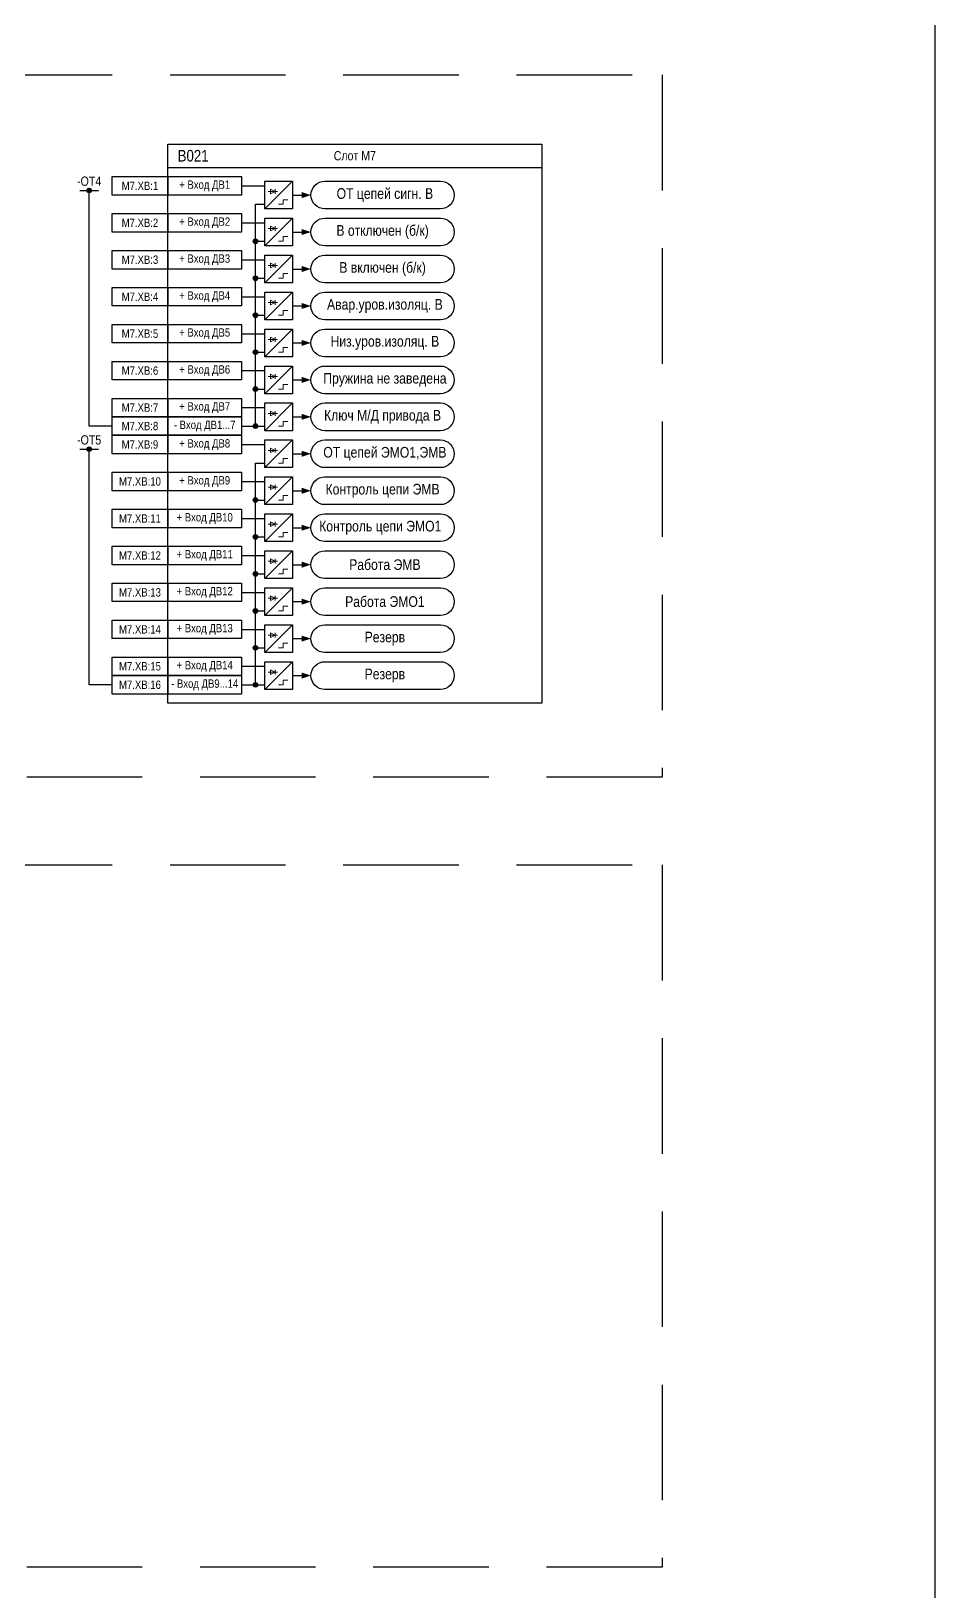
# Model space of a CAD drawing. Header units: millimetres. Extents: x 1491 to 6632, y -558 to 938.
# Drawn here: x 5963.5 to 6159, y -57.3 to 280.5 of the extents above; entities that cross this region are included whole.
import ezdxf

# ---------------------------------------------------------------- set-up
doc = ezdxf.new("R2010")
doc.units = ezdxf.units.MM
doc.linetypes.add('штриховая2', pattern=[0.375, 0.25, -0.125])
doc.layers.add('_ОРЗ_0.3', color=7, linetype='Continuous', lineweight=30)
doc.layers.add('TEXT', color=7, linetype='Continuous', lineweight=25)
doc.layers.add('Основная', color=7, linetype='Continuous')
doc.styles.add('1.8_Gost_RD', font='ARIALN.TTF', dxfattribs={"height": 1.8})
doc.styles.add('2.5_Gost_RD', font='ARIALN.TTF', dxfattribs={"height": 2.5})

# ---------------------------------------------------------------- blocks, each defined once
blk = doc.blocks.new('Точка')
at = {"ltscale": 100}
h = blk.add_hatch(color=256, dxfattribs=at)
h.dxf.hatch_style = 1
edge = h.paths.add_edge_path()
edge.add_arc((0, 0), 0.5, 0, 360)
blk.add_circle((0, 0), 0.5, dxfattribs=at)
blk = doc.blocks.new('*U135')
at = {"ltscale": 0.25}
blk.add_line((0, 0), (3, 0), dxfattribs=at)
blk.add_lwpolyline([(2, 0, 1.3, 0, 0), (4, 0, 0, 0, 0)], format="xyseb", dxfattribs=at)
blk = doc.blocks.new('*U136')
at = {"ltscale": 0.25}
blk.add_line((0, 0), (3, 0), dxfattribs=at)
blk.add_lwpolyline([(2, 0, 1.3, 0, 0), (4, 0, 0, 0, 0)], format="xyseb", dxfattribs=at)
blk = doc.blocks.new('*U137')
at = {"ltscale": 0.25}
blk.add_line((0, 0), (3, 0), dxfattribs=at)
blk.add_lwpolyline([(2, 0, 1.3, 0, 0), (4, 0, 0, 0, 0)], format="xyseb", dxfattribs=at)
blk = doc.blocks.new('*U138')
at = {"ltscale": 0.25}
blk.add_line((0, 0), (3, 0), dxfattribs=at)
blk.add_lwpolyline([(2, 0, 1.3, 0, 0), (4, 0, 0, 0, 0)], format="xyseb", dxfattribs=at)
blk = doc.blocks.new('*U139')
at = {"ltscale": 0.25}
blk.add_line((0, 0), (3, 0), dxfattribs=at)
blk.add_lwpolyline([(2, 0, 1.3, 0, 0), (4, 0, 0, 0, 0)], format="xyseb", dxfattribs=at)
blk = doc.blocks.new('*U140')
at = {"ltscale": 0.25}
blk.add_line((0, 0), (3, 0), dxfattribs=at)
blk.add_lwpolyline([(2, 0, 1.3, 0, 0), (4, 0, 0, 0, 0)], format="xyseb", dxfattribs=at)
blk = doc.blocks.new('*U141')
at = {"ltscale": 0.25}
blk.add_line((0, 0), (3, 0), dxfattribs=at)
blk.add_lwpolyline([(2, 0, 1.3, 0, 0), (4, 0, 0, 0, 0)], format="xyseb", dxfattribs=at)
blk = doc.blocks.new('*U142')
at = {"ltscale": 0.25}
blk.add_line((0, 0), (3, 0), dxfattribs=at)
blk.add_lwpolyline([(2, 0, 1.3, 0, 0), (4, 0, 0, 0, 0)], format="xyseb", dxfattribs=at)
blk = doc.blocks.new('*U143')
at = {"ltscale": 0.25}
blk.add_line((0, 0), (3, 0), dxfattribs=at)
blk.add_lwpolyline([(2, 0, 1.3, 0, 0), (4, 0, 0, 0, 0)], format="xyseb", dxfattribs=at)
blk = doc.blocks.new('*U144')
at = {"ltscale": 0.25}
blk.add_line((0, 0), (3, 0), dxfattribs=at)
blk.add_lwpolyline([(2, 0, 1.3, 0, 0), (4, 0, 0, 0, 0)], format="xyseb", dxfattribs=at)
blk = doc.blocks.new('*U145')
at = {"ltscale": 0.25}
blk.add_line((0, 0), (3, 0), dxfattribs=at)
blk.add_lwpolyline([(2, 0, 1.3, 0, 0), (4, 0, 0, 0, 0)], format="xyseb", dxfattribs=at)
blk = doc.blocks.new('*U132')
at = {"ltscale": 0.25}
blk.add_line((0, 0), (3, 0), dxfattribs=at)
blk.add_lwpolyline([(2, 0, 1.3, 0, 0), (4, 0, 0, 0, 0)], format="xyseb", dxfattribs=at)
blk = doc.blocks.new('*U133')
at = {"ltscale": 0.25}
blk.add_line((0, 0), (3, 0), dxfattribs=at)
blk.add_lwpolyline([(2, 0, 1.3, 0, 0), (4, 0, 0, 0, 0)], format="xyseb", dxfattribs=at)
blk = doc.blocks.new('*U134')
at = {"ltscale": 0.25}
blk.add_line((0, 0), (3, 0), dxfattribs=at)
blk.add_lwpolyline([(2, 0, 1.3, 0, 0), (4, 0, 0, 0, 0)], format="xyseb", dxfattribs=at)

msp = doc.modelspace()

# ---------------------------------------------------------------- linework, layer by layer
at = {"ltscale": 100}
for p, q in [((5974, 246), (5978, 246)), ((5976, 195), (5976, 246)), ((5981, 195), (5976, 195)), ((5974, 190), (5978, 190)), ((5976, 139), (5976, 190)), ((5981, 139), (5976, 139))]:
    msp.add_line(p, q, dxfattribs=at)
at = {"lineweight": 13, "ltscale": 0.25}
for p, q in [((6016.25, 246.25), (6016.25, 245.25)), ((6016.25, 238.25), (6016.25, 237.25)), ((6016.25, 230.25), (6016.25, 229.25)), ((6016.25, 222.25), (6016.25, 221.25)), ((6016.25, 214.25), (6016.25, 213.25)), ((6016.25, 206.25), (6016.25, 205.25)), ((6016.25, 198.25), (6016.25, 197.25)), ((6016.25, 190.25), (6016.25, 189.25)), ((6016.25, 182.25), (6016.25, 181.25)), ((6016.25, 174.25), (6016.25, 173.25)), ((6016.25, 166.25), (6016.25, 165.25)), ((6016.25, 158.25), (6016.25, 157.25)), ((6016.25, 150.25), (6016.25, 149.25)), ((6016.25, 142.25), (6016.25, 141.25))]:
    msp.add_line(p, q, dxfattribs=at)
at = {"ltscale": 100}
for points in [[(5169, 696), (6159, 696), (6159, -251), (5169, -251)], [(5981, 249), (5993, 249), (5993, 245), (5981, 245)], [(5993, 249), (6009, 249), (6009, 245), (5993, 245)], [(5981, 241), (5993, 241), (5993, 237), (5981, 237)], [(5993, 241), (6009, 241), (6009, 237), (5993, 237)], [(5981, 233), (5993, 233), (5993, 229), (5981, 229)], [(5993, 233), (6009, 233), (6009, 229), (5993, 229)], [(5981, 225), (5993, 225), (5993, 221), (5981, 221)], [(5993, 225), (6009, 225), (6009, 221), (5993, 221)], [(5981, 217), (5993, 217), (5993, 213), (5981, 213)], [(5993, 217), (6009, 217), (6009, 213), (5993, 213)], [(5981, 209), (5993, 209), (5993, 205), (5981, 205)], [(5993, 209), (6009, 209), (6009, 205), (5993, 205)], [(5981, 201), (5993, 201), (5993, 197), (5981, 197)], [(5993, 201), (6009, 201), (6009, 197), (5993, 197)], [(5981, 197), (5993, 197), (5993, 193), (5981, 193)], [(5993, 197), (6009, 197), (6009, 193), (5993, 193)], [(5981, 193), (5993, 193), (5993, 189), (5981, 189)], [(5993, 193), (6009, 193), (6009, 189), (5993, 189)], [(5981, 185), (5993, 185), (5993, 181), (5981, 181)], [(5993, 185), (6009, 185), (6009, 181), (5993, 181)], [(5981, 177), (5993, 177), (5993, 173), (5981, 173)], [(5993, 177), (6009, 177), (6009, 173), (5993, 173)], [(5981, 169), (5993, 169), (5993, 165), (5981, 165)], [(5993, 169), (6009, 169), (6009, 165), (5993, 165)], [(5981, 161), (5993, 161), (5993, 157), (5981, 157)], [(5993, 161), (6009, 161), (6009, 157), (5993, 157)], [(5981, 153), (5993, 153), (5993, 149), (5981, 149)], [(5993, 153), (6009, 153), (6009, 149), (5993, 149)], [(5981, 145), (5993, 145), (5993, 141), (5981, 141)], [(5993, 145), (6009, 145), (6009, 141), (5993, 141)], [(5981, 141), (5993, 141), (5993, 137), (5981, 137)], [(5993, 141), (6009, 141), (6009, 137), (5993, 137)]]:
    msp.add_lwpolyline(points, close=True, dxfattribs=at)
at = {"color": 6, "linetype": 'штриховая2', "ltscale": 100}
for points in [[(5731, 271), (6100, 271), (6100, 119), (5731, 119)], [(5731, 100), (6100, 100), (6100, -52), (5731, -52)]]:
    msp.add_lwpolyline(points, close=True, dxfattribs=at)
at = {"ltscale": 100}
for points in [[(5993, 251), (6074, 251)], [(6012, 195), (6012, 243)], [(6012, 139), (6012, 187)]]:
    msp.add_lwpolyline(points, dxfattribs=at)
for points in [[(6014, 248), (6020, 248), (6020, 242), (6014, 242)], [(6014, 240), (6020, 240), (6020, 234), (6014, 234)], [(6014, 232), (6020, 232), (6020, 226), (6014, 226)], [(6014, 224), (6020, 224), (6020, 218), (6014, 218)], [(6014, 216), (6020, 216), (6020, 210), (6014, 210)], [(6014, 208), (6020, 208), (6020, 202), (6014, 202)], [(6014, 200), (6020, 200), (6020, 194), (6014, 194)], [(6014, 192), (6020, 192), (6020, 186), (6014, 186)], [(6014, 184), (6020, 184), (6020, 178), (6014, 178)], [(6014, 176), (6020, 176), (6020, 170), (6014, 170)], [(6014, 168), (6020, 168), (6020, 162), (6014, 162)], [(6014, 160), (6020, 160), (6020, 154), (6014, 154)], [(6014, 152), (6020, 152), (6020, 146), (6014, 146)], [(6014, 144), (6020, 144), (6020, 138), (6014, 138)]]:
    msp.add_lwpolyline(points, close=True)
at = {"lineweight": 13, "flags": 128}
for points in [[(6015.5, 246.5, 0, 0, 0), (6015.5, 247, 0.25, 0, 0), (6015.5, 247.5, 0, 0, 0)], [(6016, 246.5, 0, 0, 0), (6016, 247, 0.25, 0, 0), (6016, 247.5, 0, 0, 0)], [(6015.5, 238.5, 0, 0, 0), (6015.5, 239, 0.25, 0, 0), (6015.5, 239.5, 0, 0, 0)], [(6016, 238.5, 0, 0, 0), (6016, 239, 0.25, 0, 0), (6016, 239.5, 0, 0, 0)], [(6015.5, 230.5, 0, 0, 0), (6015.5, 231, 0.25, 0, 0), (6015.5, 231.5, 0, 0, 0)], [(6016, 230.5, 0, 0, 0), (6016, 231, 0.25, 0, 0), (6016, 231.5, 0, 0, 0)], [(6015.5, 222.5, 0, 0, 0), (6015.5, 223, 0.25, 0, 0), (6015.5, 223.5, 0, 0, 0)], [(6016, 222.5, 0, 0, 0), (6016, 223, 0.25, 0, 0), (6016, 223.5, 0, 0, 0)], [(6015.5, 214.5, 0, 0, 0), (6015.5, 215, 0.25, 0, 0), (6015.5, 215.5, 0, 0, 0)], [(6016, 214.5, 0, 0, 0), (6016, 215, 0.25, 0, 0), (6016, 215.5, 0, 0, 0)], [(6015.5, 206.5, 0, 0, 0), (6015.5, 207, 0.25, 0, 0), (6015.5, 207.5, 0, 0, 0)], [(6016, 206.5, 0, 0, 0), (6016, 207, 0.25, 0, 0), (6016, 207.5, 0, 0, 0)], [(6015.5, 198.5, 0, 0, 0), (6015.5, 199, 0.25, 0, 0), (6015.5, 199.5, 0, 0, 0)], [(6016, 198.5, 0, 0, 0), (6016, 199, 0.25, 0, 0), (6016, 199.5, 0, 0, 0)], [(6015.5, 190.5, 0, 0, 0), (6015.5, 191, 0.25, 0, 0), (6015.5, 191.5, 0, 0, 0)], [(6016, 190.5, 0, 0, 0), (6016, 191, 0.25, 0, 0), (6016, 191.5, 0, 0, 0)], [(6015.5, 182.5, 0, 0, 0), (6015.5, 183, 0.25, 0, 0), (6015.5, 183.5, 0, 0, 0)], [(6016, 182.5, 0, 0, 0), (6016, 183, 0.25, 0, 0), (6016, 183.5, 0, 0, 0)], [(6015.5, 174.5, 0, 0, 0), (6015.5, 175, 0.25, 0, 0), (6015.5, 175.5, 0, 0, 0)], [(6016, 174.5, 0, 0, 0), (6016, 175, 0.25, 0, 0), (6016, 175.5, 0, 0, 0)], [(6015.5, 166.5, 0, 0, 0), (6015.5, 167, 0.25, 0, 0), (6015.5, 167.5, 0, 0, 0)], [(6016, 166.5, 0, 0, 0), (6016, 167, 0.25, 0, 0), (6016, 167.5, 0, 0, 0)], [(6015.5, 158.5, 0, 0, 0), (6015.5, 159, 0.25, 0, 0), (6015.5, 159.5, 0, 0, 0)], [(6016, 158.5, 0, 0, 0), (6016, 159, 0.25, 0, 0), (6016, 159.5, 0, 0, 0)], [(6015.5, 150.5, 0, 0, 0), (6015.5, 151, 0.25, 0, 0), (6015.5, 151.5, 0, 0, 0)], [(6016, 150.5, 0, 0, 0), (6016, 151, 0.25, 0, 0), (6016, 151.5, 0, 0, 0)], [(6015.5, 142.5, 0, 0, 0), (6015.5, 143, 0.25, 0, 0), (6015.5, 143.5, 0, 0, 0)], [(6016, 142.5, 0, 0, 0), (6016, 143, 0.25, 0, 0), (6016, 143.5, 0, 0, 0)]]:
    msp.add_lwpolyline(points, format="xyseb", dxfattribs=at)
at = {"ltscale": 100}
for points in [[(6027, 242, -1), (6027, 248), (6052, 248, -1), (6052, 242)], [(6027, 234, -1), (6027, 240), (6052, 240, -1), (6052, 234)], [(6027, 226, -1), (6027, 232), (6052, 232, -1), (6052, 226)], [(6027, 218, -1), (6027, 224), (6052, 224, -1), (6052, 218)], [(6027, 210, -1), (6027, 216), (6052, 216, -1), (6052, 210)], [(6027, 202, -1), (6027, 208), (6052, 208, -1), (6052, 202)], [(6027, 194, -1), (6027, 200), (6052, 200, -1), (6052, 194)], [(6027, 186, -1), (6027, 192), (6052, 192, -1), (6052, 186)], [(6027, 178, -1), (6027, 184), (6052, 184, -1), (6052, 178)], [(6027, 170, -1), (6027, 176), (6052, 176, -1), (6052, 170)], [(6027, 162, -1), (6027, 168), (6052, 168, -1), (6052, 162)], [(6027, 154, -1), (6027, 160), (6052, 160, -1), (6052, 154)], [(6027, 146, -1), (6027, 152), (6052, 152, -1), (6052, 146)], [(6027, 138, -1), (6027, 144), (6052, 144, -1), (6052, 138)]]:
    msp.add_lwpolyline(points, format="xyb", close=True, dxfattribs=at)
at = {"lineweight": 13, "ltscale": 0.25}
for points in [[(6016.25, 245.75), (6015.25, 246.25), (6015.25, 245.25), (6016.25, 245.75)], [(6016.25, 237.75), (6015.25, 238.25), (6015.25, 237.25), (6016.25, 237.75)], [(6016.25, 229.75), (6015.25, 230.25), (6015.25, 229.25), (6016.25, 229.75)], [(6016.25, 221.75), (6015.25, 222.25), (6015.25, 221.25), (6016.25, 221.75)], [(6016.25, 213.75), (6015.25, 214.25), (6015.25, 213.25), (6016.25, 213.75)], [(6016.25, 205.75), (6015.25, 206.25), (6015.25, 205.25), (6016.25, 205.75)], [(6016.25, 197.75), (6015.25, 198.25), (6015.25, 197.25), (6016.25, 197.75)], [(6016.25, 189.75), (6015.25, 190.25), (6015.25, 189.25), (6016.25, 189.75)], [(6016.25, 181.75), (6015.25, 182.25), (6015.25, 181.25), (6016.25, 181.75)], [(6016.25, 173.75), (6015.25, 174.25), (6015.25, 173.25), (6016.25, 173.75)], [(6016.25, 165.75), (6015.25, 166.25), (6015.25, 165.25), (6016.25, 165.75)], [(6016.25, 157.75), (6015.25, 158.25), (6015.25, 157.25), (6016.25, 157.75)], [(6016.25, 149.75), (6015.25, 150.25), (6015.25, 149.25), (6016.25, 149.75)], [(6016.25, 141.75), (6015.25, 142.25), (6015.25, 141.25), (6016.25, 141.75)]]:
    msp.add_lwpolyline(points, dxfattribs=at)
at = {"layer": '_ОРЗ_0.3', "ltscale": 100}
msp.add_lwpolyline([(5993, 256), (6074, 256), (6074, 135), (5993, 135)], close=True, dxfattribs=at)
at = {"layer": 'Основная', "color": 0}
for p, q in [((6009, 247), (6014, 247)), ((6012, 243), (6014, 243)), ((6009, 239), (6014, 239)), ((6012, 235), (6014, 235)), ((6009, 231), (6014, 231)), ((6012, 227), (6014, 227)), ((6009, 223), (6014, 223)), ((6012, 219), (6014, 219)), ((6009, 215), (6014, 215)), ((6012, 211), (6014, 211)), ((6009, 207), (6014, 207)), ((6012, 203), (6014, 203)), ((6009, 199), (6014, 199)), ((6009, 195), (6014, 195)), ((6009, 191), (6014, 191)), ((6009, 191), (6014, 191)), ((6012, 187), (6014, 187)), ((6012, 187), (6014, 187)), ((6009, 183), (6014, 183)), ((6012, 179), (6014, 179)), ((6009, 175), (6014, 175)), ((6012, 171), (6014, 171)), ((6009, 167), (6014, 167)), ((6012, 163), (6014, 163)), ((6009, 159), (6014, 159)), ((6012, 155), (6014, 155)), ((6009, 151), (6014, 151)), ((6012, 147), (6014, 147)), ((6009, 143), (6014, 143)), ((6009, 139), (6014, 139))]:
    msp.add_line(p, q, dxfattribs=at)
at = {"layer": 'Основная', "ltscale": 0.25}
for p, q in [((6020, 248), (6014, 242)), ((6020, 240), (6014, 234)), ((6020, 232), (6014, 226)), ((6020, 224), (6014, 218)), ((6020, 216), (6014, 210)), ((6020, 208), (6014, 202)), ((6020, 200), (6014, 194)), ((6020, 192), (6014, 186)), ((6020, 184), (6014, 178)), ((6020, 176), (6014, 170)), ((6020, 168), (6014, 162)), ((6020, 160), (6014, 154)), ((6020, 152), (6014, 146)), ((6020, 144), (6014, 138))]:
    msp.add_line(p, q, dxfattribs=at)
at = {"layer": 'Основная', "color": 0, "lineweight": 13}
for p, q in [((6014.75, 245.75), (6016.75, 245.75)), ((6014.75, 237.75), (6016.75, 237.75)), ((6014.75, 229.75), (6016.75, 229.75)), ((6014.75, 221.75), (6016.75, 221.75)), ((6014.75, 213.75), (6016.75, 213.75)), ((6014.75, 205.75), (6016.75, 205.75)), ((6014.75, 197.75), (6016.75, 197.75)), ((6014.75, 189.75), (6016.75, 189.75)), ((6014.75, 181.75), (6016.75, 181.75)), ((6014.75, 173.75), (6016.75, 173.75)), ((6014.75, 165.75), (6016.75, 165.75)), ((6014.75, 157.75), (6016.75, 157.75)), ((6014.75, 149.75), (6016.75, 149.75)), ((6014.75, 141.75), (6016.75, 141.75))]:
    msp.add_line(p, q, dxfattribs=at)
for p, q in [((6018, 244), (6019, 244)), ((6018, 243), (6018, 244)), ((6017, 243), (6018, 243)), ((6017, 235), (6018, 235)), ((6018, 236), (6019, 236)), ((6018, 235), (6018, 236)), ((6017, 227), (6018, 227)), ((6018, 228), (6019, 228)), ((6018, 227), (6018, 228)), ((6018, 220), (6019, 220)), ((6018, 219), (6018, 220)), ((6017, 219), (6018, 219)), ((6017, 211), (6018, 211)), ((6018, 212), (6019, 212)), ((6018, 211), (6018, 212)), ((6017, 203), (6018, 203)), ((6018, 204), (6019, 204)), ((6018, 203), (6018, 204)), ((6018, 196), (6019, 196)), ((6018, 195), (6018, 196)), ((6017, 195), (6018, 195)), ((6017, 187), (6018, 187)), ((6018, 188), (6019, 188)), ((6018, 187), (6018, 188)), ((6018, 180), (6019, 180)), ((6018, 179), (6018, 180)), ((6017, 179), (6018, 179)), ((6017, 171), (6018, 171)), ((6018, 172), (6019, 172)), ((6018, 171), (6018, 172)), ((6017, 163), (6018, 163)), ((6018, 164), (6019, 164)), ((6018, 163), (6018, 164)), ((6018, 156), (6019, 156)), ((6018, 155), (6018, 156)), ((6017, 155), (6018, 155)), ((6017, 147), (6018, 147)), ((6018, 148), (6019, 148)), ((6018, 147), (6018, 148)), ((6017, 139), (6018, 139)), ((6018, 140), (6019, 140)), ((6018, 139), (6018, 140))]:
    msp.add_line(p, q, dxfattribs=at).dxf.unprotected_set("ltscale", 0)

# ---------------------------------------------------------------- block references
at = {"ltscale": 100}
for p in [(5976, 246), (6012, 235), (6012, 227), (6012, 219), (6012, 211), (6012, 203), (6012, 195), (5976, 190), (6012, 179), (6012, 171), (6012, 163), (6012, 155), (6012, 147), (6012, 139)]:
    msp.add_blockref('Точка', p, dxfattribs=at)
at = {"ltscale": 0.35}
for name, p in [('*U135', (6020, 245)), ('*U136', (6020, 237)), ('*U137', (6020, 229)), ('*U138', (6020, 221)), ('*U139', (6020, 213)), ('*U140', (6020, 205)), ('*U141', (6020, 197)), ('*U142', (6020, 189)), ('*U143', (6020, 181)), ('*U144', (6020, 173)), ('*U145', (6020, 165)), ('*U132', (6020, 157)), ('*U133', (6020, 149)), ('*U134', (6020, 141))]:
    msp.add_blockref(name, p, dxfattribs=at)

# ---------------------------------------------------------------- texts
at = {"ltscale": 100, "attachment_point": 5}
for s, insert, char_height, width, style in [('B021', (5998.5, 253.5), 2.5, 11, '2.5_Gost_RD'), ('Слот М7', (6033.5, 253.5), 2, 81, '1.8_Gost_RD'), ('-ОТ4', (5976, 248), 2, 81, '1.8_Gost_RD'), ('М7.XB:1', (5987, 247), 1.8, 12, '1.8_Gost_RD'), ('+ Вход ДВ1', (6001, 247), 1.8, 16, '1.8_Gost_RD'), ('\\pxsm0.7;ОТ цепей сигн. В', (6040, 245), 2.3, 31, '2.5_Gost_RD'), ('М7.XB:2', (5987, 239), 1.8, 12, '1.8_Gost_RD'), ('+ Вход ДВ2', (6001, 239), 1.8, 16, '1.8_Gost_RD'), ('М7.XB:3', (5987, 231), 1.8, 12, '1.8_Gost_RD'), ('+ Вход ДВ3', (6001, 231), 1.8, 16, '1.8_Gost_RD'), ('М7.XB:4', (5987, 223), 1.8, 12, '1.8_Gost_RD'), ('+ Вход ДВ4', (6001, 223), 1.8, 16, '1.8_Gost_RD'), ('М7.XB:5', (5987, 215), 1.8, 12, '1.8_Gost_RD'), ('+ Вход ДВ5', (6001, 215), 1.8, 16, '1.8_Gost_RD'), ('М7.XB:6', (5987, 207), 1.8, 12, '1.8_Gost_RD'), ('+ Вход ДВ6', (6001, 207), 1.8, 16, '1.8_Gost_RD'), ('М7.XB:7', (5987, 199), 1.8, 12, '1.8_Gost_RD'), ('+ Вход ДВ7', (6001, 199), 1.8, 16, '1.8_Gost_RD'), ('М7.XB:8', (5987, 195), 1.8, 12, '1.8_Gost_RD'), ('- Вход ДВ1...7', (6001, 195), 1.8, 16, '1.8_Gost_RD'), ('-ОТ5', (5976, 192), 2, 81, '1.8_Gost_RD'), ('М7.XB:9', (5987, 191), 1.8, 12, '1.8_Gost_RD'), ('+ Вход ДВ8', (6001, 191), 1.8, 16, '1.8_Gost_RD'), ('М7.XB:10', (5987, 183), 1.8, 12, '1.8_Gost_RD'), ('+ Вход ДВ9', (6001, 183), 1.8, 16, '1.8_Gost_RD'), ('М7.XB:11', (5987, 175), 1.8, 12, '1.8_Gost_RD'), ('+ Вход ДВ10', (6001, 175), 1.8, 16, '1.8_Gost_RD'), ('М7.XB:12', (5987, 167), 1.8, 12, '1.8_Gost_RD'), ('+ Вход ДВ11', (6001, 167), 1.8, 16, '1.8_Gost_RD'), ('М7.XB:13', (5987, 159), 1.8, 12, '1.8_Gost_RD'), ('+ Вход ДВ12', (6001, 159), 1.8, 16, '1.8_Gost_RD'), ('+ Вход ДВ13', (6001, 151), 1.8, 16, '1.8_Gost_RD'), ('М7.XB:14', (5987, 151), 1.8, 12, '1.8_Gost_RD'), ('\\A1;\\pxsm0.7;Резерв', (6040, 149), 2.3, 29.7748, '2.5_Gost_RD'), ('М7.XB:15', (5987, 143), 1.8, 12, '1.8_Gost_RD'), ('+ Вход ДВ14', (6001, 143), 1.8, 16, '1.8_Gost_RD'), ('\\A1;\\pxsm0.7;Резерв', (6040, 141), 2.3, 29.7748, '2.5_Gost_RD'), ('М7.XB:16', (5987, 139), 1.8, 12, '1.8_Gost_RD'), ('- Вход ДВ9...14', (6001, 139), 1.8, 16, '1.8_Gost_RD')]:
    msp.add_mtext(s, dxfattribs=dict(at, insert=insert, char_height=char_height, width=width, style=style))
at = {"layer": 'TEXT', "ltscale": 100, "char_height": 2.3, "attachment_point": 5, "style": '2.5_Gost_RD'}
for s, insert, width in [('В отключен (б/к)', (6039.5, 237), 31), ('В включен (б/к)', (6039.5, 229), 31), ('\\pxsm0.7;Авар.уров.изоляц. В', (6040, 221), 31), ('\\pxsm0.7;Низ.уров.изоляц. В', (6040, 213), 31), ('\\pxsm0.7;Пружина не заведена', (6040, 205), 28), ('Ключ М/Д привода В', (6039.5, 197), 31), ('\\pxsm0.7;ОТ цепей ЭМО1,ЭМВ', (6040, 189), 31), ('\\pxsm0.7;Контроль цепи ЭМВ', (6039.5, 181), 28), ('\\pxsm0.7;Контроль цепи ЭМО1', (6039, 173), 28), ('\\pxsm0.7;Работа ЭМВ', (6040, 165), 31), ('\\pxsm0.7;Работа ЭМО1', (6040, 157), 31)]:
    msp.add_mtext(s, dxfattribs=dict(at, insert=insert, width=width))

doc.saveas('drawing.dxf')
